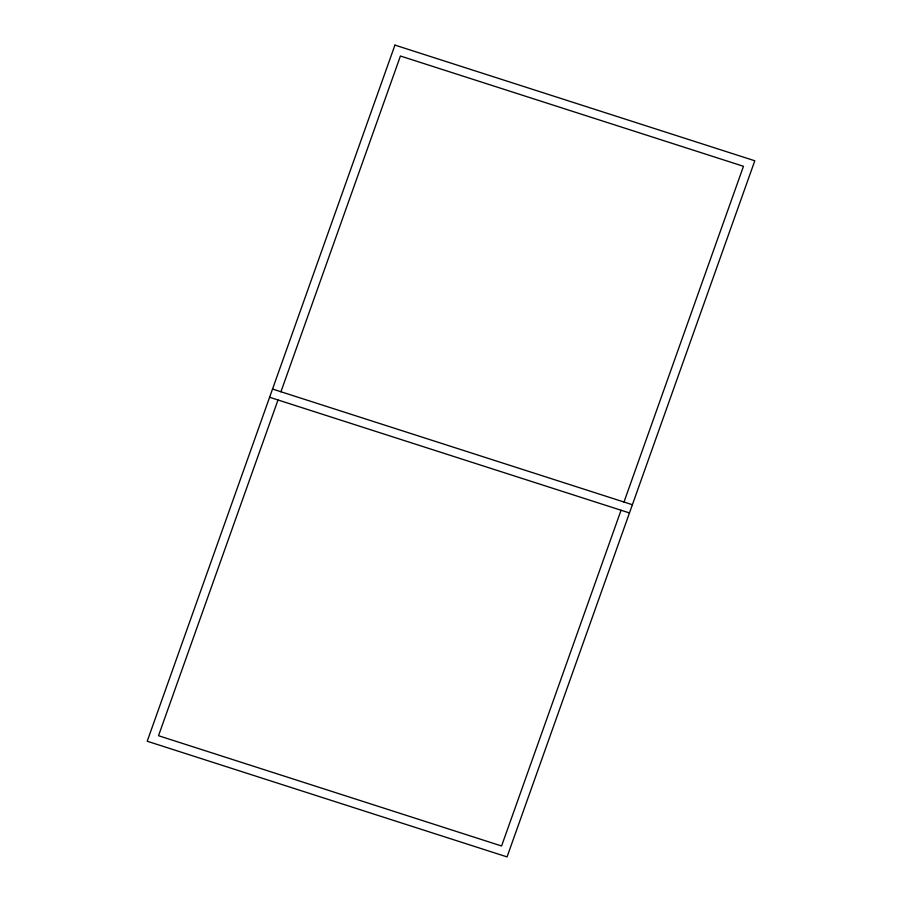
<?xml version="1.0" encoding="UTF-8"?>
<svg xmlns="http://www.w3.org/2000/svg" width="902" height="902" viewBox="0 0 902 902"><rect width="100%" height="100%" fill="white"/><g stroke="black" fill="none" stroke-linecap="round" stroke-linejoin="round"><path stroke-width="1.35" d="M278.008 399.969L158.526 735.705L501.58 845.986L621.061 510.25M280.939 391.75L400.42 56.014L743.473 166.295L623.992 502.031M272.539 389.055L632.392 504.725M269.608 397.275L629.461 512.945M394.941 45.1L147.206 741.23L507.059 856.9L754.794 160.77L394.941 45.1"/></g></svg>
